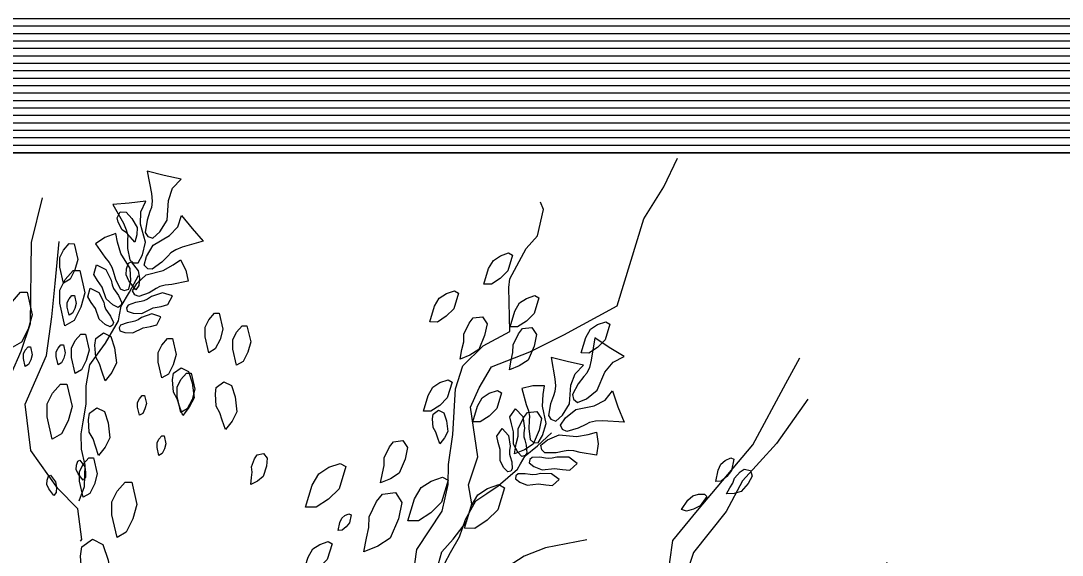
# Model space of a CAD drawing. Header units: millimetres. Extents: x 935 to 13922, y 3203 to 7816.
# Drawn here: x 2185.8 to 2325.9, y 7259.9 to 7331.7 of the extents above; entities that cross this region are included whole.
import ezdxf

# ---------------------------------------------------------------- set-up
doc = ezdxf.new("R2010")
doc.units = ezdxf.units.MM
doc.layers.get('0').update_dxf_attribs({"lineweight": 20})
doc.layers.get('Defpoints').update_dxf_attribs({"lineweight": 20})
for name, color, linetype, lineweight in [('ALBERO_rami', 33, 'Continuous', 5), ('campiture', 253, 'Continuous', 0), ('PALMA_pianta - trees palm', 74, 'Continuous', 5), ('quote', 181, 'Continuous', 0)]:
    doc.layers.add(name, color=color, linetype=linetype, lineweight=lineweight)
doc.layers.add('FIORITURA - flower', color=7, linetype='Continuous', lineweight=5, true_color=0xeb00eb)
doc.layers.add('VEGETAZIONE', color=7, linetype='Continuous', lineweight=5, true_color=0x387000)
doc.styles.get("Standard").update_dxf_attribs({"font": 'arial.ttf', "height": 12})
doc.dimstyles.new('Copia di ISO-25', dxfattribs={"dimtxt": 18, "dimasz": 4, "dimexe": 4, "dimexo": 300, "dimtad": 1, "dimdec": 0, "dimtxsty": 'Standard', "dimblk": 'OBLIQUE', "dimcen": 2.5, "dimse1": 1, "dimse2": 1, "dimadec": 0, "dimazin": 0, "dimtfac": 1, "dimtdec": 0, "dimtmove": 0, "dimatfit": 3, "dimfxl": 1, "dimfxlon": 1, "dimarcsym": 0})

# ---------------------------------------------------------------- blocks, each defined once
blk = doc.blocks.new('_Oblique')
at = {"color": 0, "linetype": 'ByBlock', "lineweight": -2}
blk.add_line((-0.5, -0.5), (0.5, 0.5), dxfattribs=at)
blk = doc.blocks.new('*D94')
at = {"layer": 'Defpoints', "color": 0, "lineweight": 15, "transparency": 16777216}
for p in [(2284.54, 7493.35), (2084.54, 7043.94), (2284.54, 7043.94)]:
    blk.add_point(p, dxfattribs=at)
at = {"layer": 'quote', "color": 0, "lineweight": -2, "transparency": 16777216}
blk.add_line((2084.54, 7493.35), (2284.54, 7493.35), dxfattribs=at)
at = {"layer": 'quote', "color": 0, "lineweight": -2, "transparency": 16777216, "xscale": 4, "yscale": 4, "zscale": 4, "rotation": 180}
blk.add_blockref('_Oblique', (2084.54, 7493.35), dxfattribs=at)
at = {"layer": 'quote', "color": 0, "lineweight": -2, "transparency": 16777216, "xscale": 4, "yscale": 4, "zscale": 4}
blk.add_blockref('_Oblique', (2284.54, 7493.35), dxfattribs=at)
at = {"layer": 'quote', "color": 0, "lineweight": 15, "transparency": 16777216, "insert": (2184.54, 7500.1), "char_height": 12, "attachment_point": 5}
blk.add_mtext('200', dxfattribs=at)
blk = doc.blocks.new('*D95')
at = {"layer": 'Defpoints', "color": 0, "lineweight": 15, "transparency": 16777216}
for p in [(2314.07, 7493.35), (2284.54, 7043.94), (2314.07, 7043.94)]:
    blk.add_point(p, dxfattribs=at)
at = {"layer": 'quote', "color": 0, "lineweight": -2, "transparency": 16777216}
blk.add_line((2284.54, 7493.35), (2314.07, 7493.35), dxfattribs=at)
at = {"layer": 'quote', "color": 0, "lineweight": -2, "transparency": 16777216, "xscale": 4, "yscale": 4, "zscale": 4, "rotation": 180}
blk.add_blockref('_Oblique', (2284.54, 7493.35), dxfattribs=at)
at = {"layer": 'quote', "color": 0, "lineweight": -2, "transparency": 16777216, "xscale": 4, "yscale": 4, "zscale": 4}
blk.add_blockref('_Oblique', (2314.07, 7493.35), dxfattribs=at)
at = {"layer": 'quote', "color": 0, "lineweight": 15, "transparency": 16777216, "insert": (2299.31, 7500.1), "char_height": 12, "attachment_point": 5}
blk.add_mtext('30', dxfattribs=at)

msp = doc.modelspace()

# ---------------------------------------------------------------- hatches: boundary and pattern name
at = {"layer": 'campiture'}
h = msp.add_hatch(dxfattribs=at)
h.set_pattern_fill('_USER', color=256, pattern_type=0)
h.set_pattern_definition([(0, (0, 0), (0, 1), [])])
h.paths.add_polyline_path([(1224.07, 5771.18), (2604.07, 5771.18), (2604.07, 7313.95), (2054.07, 7313.95), (2054.07, 7343.95), (2634.07, 7343.95), (2634.07, 5741.18), (1194.07, 5741.18), (1194.07, 7343.95), (1923.65, 7343.95), (1923.65, 7313.95), (1224.07, 7313.95), (1224.07, 6125.18), (1684.07, 6125.18), (1684.07, 6125.18), (1224.07, 6125.18)])

# ---------------------------------------------------------------- linework, layer by layer
msp.add_line((2604.07, 7313.95), (2054.07, 7313.95))
at = {"layer": 'ALBERO_rami', "linetype": 'Continuous'}
for points in [[(2261.92, 7261.94), (2256.37, 7260.87), (2253.53, 7259.77), (2251.36, 7258.38), (2247.68, 7258.04), (2242.49, 7256.03), (2241.55, 7255.66), (2241.76, 7257.92), (2242.44, 7260.35), (2243.97, 7262.03), (2245.78, 7264.36), (2246.46, 7266.8), (2246.02, 7269.34), (2247.28, 7273.09), (2246.32, 7279.77), (2247.47, 7282.39), (2249.1, 7285.19), (2254.29, 7287.21), (2258.83, 7289.51), (2266.02, 7293.38), (2269.62, 7305.1), (2272.3, 7309.39), (2274.15, 7313.23)], [(2188.7, 7307.9), (2187.22, 7301.9), (2187.11, 7291), (2185.84, 7287.25), (2183.24, 7281.36), (2182.92, 7277.98), (2181.43, 7279.02), (2178.44, 7281.12), (2174.33, 7283.33), (2168.04, 7284.14), (2164.46, 7291.98), (2164.12, 7295.65)], [(2238.35, 7255.51), (2239.06, 7260.67), (2242.5, 7265.8), (2243.29, 7269.37), (2243.32, 7272.09), (2243.93, 7276.13), (2244.27, 7282.23), (2245.25, 7285.33), (2248, 7288.02), (2251.6, 7289.96), (2251.47, 7295.88), (2251.58, 7297.01), (2253.78, 7301.12), (2255.31, 7302.8), (2256.1, 7306.36), (2255.73, 7307.31)], [(2193.87, 7261.79), (2194.02, 7261.98), (2193.5, 7266.12), (2190.8, 7268.87), (2187.19, 7273.98), (2186.41, 7280.19), (2189.3, 7286.74), (2190.01, 7291.91), (2190.44, 7296.41), (2190.97, 7302.05)], [(2193.66, 7267.2), (2194.4, 7269.13), (2194.47, 7272), (2194.01, 7274.13), (2193.95, 7276.19), (2194.22, 7277.79), (2194.62, 7280.19), (2194.62, 7282.65), (2195.1, 7285.45), (2196.16, 7286.91), (2197.23, 7288.37), (2198.97, 7291.37), (2199.1, 7292.17), (2199.31, 7293.36), (2200.44, 7295.23), (2201.64, 7297.49)], [(2243.27, 7230.61), (2239.43, 7223.7), (2238.83, 7219.66), (2239.56, 7217.77), (2238.77, 7214.21), (2244.25, 7216.88), (2247.19, 7219.1), (2249.18, 7220.96), (2253.43, 7222.61), (2255.06, 7225.42), (2257.24, 7226.8), (2263.37, 7229.18), (2265.66, 7231.7), (2267, 7233.85), (2268.55, 7238.25), (2269.34, 7241.81), (2271.47, 7247.52), (2273.5, 7261.88), (2276.83, 7265.89), (2284.26, 7274.74), (2288.68, 7282.97), (2290.59, 7286.43)], [(2291.66, 7280.87), (2287.46, 7274.9), (2282.89, 7269.87), (2280.69, 7265.76), (2276.3, 7260.26), (2275.04, 7256.51), (2274.72, 7253.13), (2274.48, 7248.15), (2274.64, 7244.95), (2272.25, 7241.31), (2270.41, 7236.25), (2269.72, 7233.82), (2269.51, 7231.56), (2272.82, 7232.85), (2277.07, 7234.49), (2280.84, 7235.96), (2283.31, 7238), (2289.55, 7241.51), (2291.55, 7243.37), (2293.65, 7246.36), (2295.27, 7249.16), (2297.66, 7252.8), (2301.18, 7256.34), (2302.34, 7258.95)], [(2239.55, 7250.47), (2240.89, 7252.04), (2241.92, 7254.71), (2242.2, 7256.88), (2242.83, 7258.84), (2243.62, 7260.26), (2244.8, 7262.38), (2245.63, 7264.7), (2247.01, 7267.18), (2248.51, 7268.2), (2250, 7269.22), (2252.64, 7271.46), (2253.04, 7272.17), (2253.63, 7273.23), (2255.32, 7274.6), (2257.21, 7276.33)]]:
    msp.add_lwpolyline(points, dxfattribs=at)
at = {"layer": 'FIORITURA - flower', "color": 232, "linetype": 'Continuous', "true_color": 0xe00070}
for points in [[(2203.4, 7308.47), (2203.48, 7307.47), (2203.4, 7306.63), (2203.2, 7306.06), (2202.8, 7304.9), (2202.55, 7303.27), (2202.9, 7302.71), (2203.57, 7302.48), (2204.52, 7303.34), (2205.5, 7304.93), (2205.67, 7307.57), (2206.24, 7309.2), (2207.41, 7310.41), (2205.1, 7310.89), (2202.83, 7311.47), (2203.4, 7308.47)], [(2199.62, 7304.5), (2200.01, 7303.63), (2200.2, 7302.85), (2200.19, 7302.27), (2200.19, 7301.11), (2200.47, 7299.56), (2200.95, 7299.17), (2201.63, 7299.17), (2202.21, 7300.23), (2202.61, 7301.97), (2201.94, 7304.39), (2201.95, 7306.03), (2202.64, 7307.48), (2200.41, 7307.2), (2198.19, 7307.02), (2199.62, 7304.5)], [(2207.55, 7301.29), (2206.66, 7300.93), (2205.99, 7300.5), (2205.59, 7300.09), (2204.78, 7299.25), (2203.5, 7298.33), (2202.89, 7298.39), (2202.4, 7298.86), (2202.72, 7300.03), (2203.64, 7301.55), (2205.81, 7302.83), (2206.94, 7304.01), (2207.46, 7305.53), (2208.86, 7303.78), (2210.33, 7302.1), (2207.55, 7301.29)], [(2197.14, 7299.94), (2197.72, 7299.24), (2198.09, 7298.59), (2198.25, 7298.06), (2198.55, 7297), (2199.21, 7295.67), (2199.75, 7295.44), (2200.37, 7295.62), (2200.62, 7296.74), (2200.52, 7298.42), (2199.28, 7300.45), (2198.85, 7301.95), (2198.61, 7303.1), (2197.14, 7302.6), (2195.86, 7301.74), (2197.14, 7299.94)], [(2206.15, 7296.28), (2205.26, 7296.19), (2204.53, 7295.98), (2204.05, 7295.71), (2203.1, 7295.16), (2201.69, 7294.66), (2201.15, 7294.87), (2200.83, 7295.43), (2201.43, 7296.41), (2202.67, 7297.55), (2204.98, 7298.14), (2206.32, 7298.92), (2207.3, 7299.58), (2208.01, 7298.2), (2208.33, 7296.69), (2206.15, 7296.28)], [(2197.99, 7296.84), (2198.12, 7296.22), (2198.31, 7295.72), (2198.53, 7295.41), (2198.98, 7294.77), (2199.42, 7293.82), (2199.3, 7293.42), (2198.94, 7293.16), (2198.21, 7293.52), (2197.33, 7294.32), (2196.77, 7295.89), (2196.13, 7296.79), (2195.64, 7297.61), (2195.99, 7298.9), (2197.25, 7298.26), (2197.99, 7296.84)], [(2196.98, 7293.91), (2197.09, 7293.34), (2197.27, 7292.89), (2197.47, 7292.61), (2197.88, 7292.03), (2198.28, 7291.16), (2198.17, 7290.8), (2197.84, 7290.57), (2197.18, 7290.89), (2196.38, 7291.62), (2195.86, 7293.05), (2195.29, 7293.86), (2194.84, 7294.61), (2195.16, 7295.78), (2196.31, 7295.2), (2196.98, 7293.91)], [(2203.39, 7294.65), (2202.86, 7294.29), (2202.38, 7294.07), (2202, 7294), (2201.24, 7293.86), (2200.26, 7293.48), (2200.06, 7293.12), (2200.15, 7292.67), (2200.92, 7292.42), (2202.11, 7292.38), (2203.61, 7293.12), (2204.69, 7293.32), (2205.61, 7293.57), (2206.25, 7294.74), (2204.9, 7295.16), (2203.39, 7294.65)], [(2202.07, 7291.85), (2201.6, 7291.52), (2201.16, 7291.32), (2200.81, 7291.25), (2200.12, 7291.12), (2199.23, 7290.78), (2199.05, 7290.45), (2199.13, 7290.04), (2199.83, 7289.82), (2200.91, 7289.78), (2202.27, 7290.45), (2203.25, 7290.63), (2204.1, 7290.86), (2204.68, 7291.93), (2203.45, 7292.3), (2202.07, 7291.85)], [(2262.54, 7286.09), (2262.29, 7285.12), (2261.93, 7284.36), (2261.55, 7283.88), (2260.79, 7282.93), (2260, 7281.47), (2260.15, 7280.84), (2260.7, 7280.39), (2261.88, 7280.88), (2263.34, 7282.05), (2264.38, 7284.48), (2265.47, 7285.83), (2266.98, 7286.58), (2264.96, 7287.8), (2263.01, 7289.11), (2262.54, 7286.09)], [(2257.66, 7283.61), (2257.73, 7282.66), (2257.65, 7281.87), (2257.45, 7281.32), (2257.05, 7280.23), (2256.8, 7278.68), (2257.12, 7278.15), (2257.76, 7277.92), (2258.67, 7278.72), (2259.62, 7280.23), (2259.81, 7282.73), (2260.37, 7284.28), (2261.5, 7285.42), (2259.31, 7285.9), (2257.15, 7286.47), (2257.66, 7283.61)], [(2253.79, 7280.15), (2254.1, 7279.3), (2254.24, 7278.56), (2254.2, 7278.01), (2254.13, 7276.91), (2254.31, 7275.43), (2254.75, 7275.04), (2255.39, 7274.99), (2256, 7275.96), (2256.47, 7277.59), (2255.98, 7279.91), (2256.08, 7281.47), (2256.23, 7282.64), (2254.68, 7282.66), (2253.19, 7282.28), (2253.79, 7280.15)], [(2264.05, 7277.94), (2263.1, 7277.89), (2262.32, 7277.72), (2261.8, 7277.46), (2260.76, 7276.94), (2259.25, 7276.5), (2258.69, 7276.76), (2258.38, 7277.37), (2259.07, 7278.36), (2260.46, 7279.49), (2262.92, 7279.97), (2264.39, 7280.7), (2265.39, 7281.96), (2266.12, 7279.84), (2266.95, 7277.77), (2264.05, 7277.94)], [(2253.56, 7276.94), (2253.46, 7276.32), (2253.48, 7275.78), (2253.59, 7275.41), (2253.79, 7274.67), (2253.89, 7273.62), (2253.65, 7273.29), (2253.21, 7273.16), (2252.65, 7273.74), (2252.09, 7274.79), (2252.08, 7276.46), (2251.79, 7277.52), (2251.6, 7278.46), (2252.36, 7279.55), (2253.34, 7278.53), (2253.56, 7276.94)], [(2251.62, 7274.52), (2251.54, 7273.95), (2251.55, 7273.47), (2251.65, 7273.13), (2251.84, 7272.45), (2251.92, 7271.5), (2251.7, 7271.2), (2251.31, 7271.08), (2250.8, 7271.61), (2250.28, 7272.56), (2250.28, 7274.09), (2250.01, 7275.04), (2249.84, 7275.9), (2250.54, 7276.9), (2251.42, 7275.96), (2251.62, 7274.52)], [(2261.06, 7273.69), (2260.18, 7273.9), (2259.43, 7273.94), (2258.89, 7273.85), (2257.81, 7273.65), (2256.31, 7273.65), (2255.87, 7274.04), (2255.75, 7274.67), (2256.65, 7275.39), (2258.2, 7276.05), (2260.57, 7275.83), (2262.1, 7276.11), (2263.25, 7276.4), (2263.45, 7274.87), (2263.25, 7273.34), (2261.06, 7273.69)], [(2257.91, 7273.08), (2257.29, 7272.91), (2256.76, 7272.87), (2256.38, 7272.93), (2255.62, 7273.05), (2254.57, 7273.02), (2254.26, 7272.74), (2254.19, 7272.29), (2254.83, 7271.8), (2255.94, 7271.37), (2257.6, 7271.56), (2258.68, 7271.39), (2259.64, 7271.31), (2260.64, 7272.2), (2259.51, 7273.05), (2257.91, 7273.08)], [(2255.73, 7270.87), (2255.17, 7270.72), (2254.69, 7270.68), (2254.34, 7270.73), (2253.65, 7270.84), (2252.69, 7270.82), (2252.41, 7270.56), (2252.35, 7270.16), (2252.93, 7269.71), (2253.94, 7269.31), (2255.45, 7269.49), (2256.44, 7269.33), (2257.31, 7269.27), (2258.21, 7270.07), (2257.18, 7270.84), (2255.73, 7270.87)]]:
    msp.add_lwpolyline(points, dxfattribs=at)
at = {"layer": 'PALMA_pianta - trees palm', "color": 95}
for points in [[(2200.06, 7303.2), (2199.48, 7303.62), (2198.94, 7304.64), (2198.77, 7305.24), (2199.2, 7306.01), (2199.99, 7305.97), (2200.74, 7305.14), (2201.48, 7303.92), (2201.43, 7302.93), (2201.18, 7301.96), (2200.54, 7302.65)], [(2191.58, 7296.46), (2191.08, 7298.61), (2191.08, 7299.87), (2191.59, 7300.88), (2192.35, 7301.76), (2192.99, 7301.75), (2193.48, 7299.61), (2193.1, 7298.22), (2192.46, 7296.96)], [(2248.09, 7296.31), (2248.74, 7298.42), (2249.37, 7299.51), (2250.32, 7300.13), (2251.42, 7300.51), (2251.96, 7300.19), (2251.32, 7298.08), (2250.29, 7297.07), (2249.11, 7296.3)], [(2191.77, 7290.73), (2191.08, 7293.74), (2191.09, 7295.51), (2191.8, 7296.92), (2192.86, 7298.15), (2193.75, 7298.15), (2194.44, 7295.14), (2193.91, 7293.2), (2193.01, 7291.43)], [(2201.3, 7295.54), (2200.37, 7296.77), (2200.01, 7297.58), (2200.05, 7298.37), (2200.29, 7299.15), (2200.69, 7299.32), (2201.62, 7298.09), (2201.77, 7297.1), (2201.72, 7296.11)], [(2184.69, 7287.81), (2184, 7290.82), (2184, 7292.58), (2184.72, 7293.99), (2185.78, 7295.23), (2186.67, 7295.22), (2187.36, 7292.21), (2186.82, 7290.27), (2185.93, 7288.51)], [(2240.82, 7291.23), (2241.47, 7293.34), (2242.1, 7294.43), (2243.05, 7295.05), (2244.14, 7295.43), (2244.69, 7295.11), (2244.05, 7293), (2243.02, 7292), (2241.84, 7291.22)], [(2192.32, 7292.14), (2192.08, 7293.21), (2192.08, 7293.84), (2192.33, 7294.35), (2192.71, 7294.79), (2193.03, 7294.78), (2193.28, 7293.71), (2193.08, 7293.02), (2192.77, 7292.39)], [(2251.62, 7290.58), (2252.26, 7292.69), (2252.9, 7293.78), (2253.84, 7294.4), (2254.94, 7294.78), (2255.49, 7294.46), (2254.85, 7292.35), (2253.82, 7291.34), (2252.64, 7290.57)], [(2211.1, 7287.1), (2210.6, 7289.24), (2210.6, 7290.51), (2211.11, 7291.51), (2211.87, 7292.39), (2212.5, 7292.39), (2213, 7290.24), (2212.62, 7288.86), (2211.98, 7287.6)], [(2245.38, 7288.57), (2245.38, 7289.59), (2246.1, 7291.07), (2246.65, 7291.77), (2247.91, 7291.92), (2248.53, 7290.97), (2248.2, 7289.41), (2247.4, 7287.54), (2246.22, 7286.76), (2244.89, 7286.23), (2245.14, 7287.55)], [(2261.17, 7287.06), (2261.81, 7289.16), (2262.45, 7290.26), (2263.39, 7290.87), (2264.49, 7291.26), (2265.04, 7290.94), (2264.4, 7288.83), (2263.37, 7287.82), (2262.19, 7287.05)], [(2193.12, 7284.3), (2192.63, 7286.45), (2192.63, 7287.71), (2193.14, 7288.72), (2193.9, 7289.6), (2194.53, 7289.59), (2195.03, 7287.45), (2194.64, 7286.06), (2194.01, 7284.8)], [(2196.42, 7285.6), (2195.92, 7286.49), (2195.8, 7288.13), (2195.93, 7289.01), (2196.94, 7289.76), (2197.95, 7289.26), (2198.45, 7287.74), (2198.69, 7285.72), (2198.06, 7284.46), (2197.17, 7283.33), (2196.73, 7284.6)], [(2214.83, 7285.43), (2214.33, 7287.58), (2214.34, 7288.84), (2214.85, 7289.85), (2215.61, 7290.73), (2216.24, 7290.72), (2216.74, 7288.58), (2216.35, 7287.19), (2215.71, 7285.93)], [(2252.01, 7287.14), (2252.02, 7288.15), (2252.74, 7289.64), (2253.29, 7290.34), (2254.54, 7290.48), (2255.16, 7289.54), (2254.84, 7287.97), (2254.04, 7286.1), (2252.86, 7285.33), (2251.52, 7284.79), (2251.78, 7286.11)], [(2204.8, 7283.71), (2204.3, 7285.85), (2204.3, 7287.12), (2204.81, 7288.12), (2205.57, 7289), (2206.21, 7289), (2206.7, 7286.85), (2206.32, 7285.47), (2205.68, 7284.21)], [(2186.43, 7285.24), (2186.18, 7286.32), (2186.18, 7286.95), (2186.43, 7287.45), (2186.81, 7287.89), (2187.13, 7287.89), (2187.38, 7286.82), (2187.19, 7286.13), (2186.87, 7285.5)], [(2190.84, 7285.49), (2190.6, 7286.57), (2190.6, 7287.2), (2190.85, 7287.7), (2191.23, 7288.14), (2191.55, 7288.14), (2191.8, 7287.07), (2191.61, 7286.37), (2191.29, 7285.74)], [(2206.86, 7280.92), (2206.35, 7281.8), (2206.23, 7283.45), (2206.36, 7284.33), (2207.38, 7285.08), (2208.39, 7284.57), (2208.88, 7283.06), (2209.13, 7281.03), (2208.49, 7279.77), (2207.61, 7278.64), (2207.17, 7279.92)], [(2207.34, 7279.06), (2206.84, 7281.21), (2206.84, 7282.47), (2207.35, 7283.48), (2208.11, 7284.36), (2208.75, 7284.36), (2209.24, 7282.21), (2208.86, 7280.82), (2208.22, 7279.56)], [(2190.06, 7275.48), (2189.37, 7278.48), (2189.38, 7280.25), (2190.09, 7281.66), (2191.15, 7282.89), (2192.04, 7282.89), (2192.73, 7279.88), (2192.19, 7277.94), (2191.3, 7276.18)], [(2212.61, 7279.03), (2212.11, 7279.92), (2211.99, 7281.56), (2212.12, 7282.44), (2213.13, 7283.2), (2214.14, 7282.69), (2214.64, 7281.17), (2214.88, 7279.15), (2214.25, 7277.89), (2213.36, 7276.76), (2212.92, 7278.03)], [(2239.96, 7279.26), (2240.6, 7281.37), (2241.24, 7282.46), (2242.18, 7283.08), (2243.28, 7283.46), (2243.83, 7283.14), (2243.18, 7281.03), (2242.16, 7280.02), (2240.98, 7279.25)], [(2201.77, 7278.69), (2201.53, 7279.76), (2201.53, 7280.39), (2201.78, 7280.9), (2202.16, 7281.34), (2202.48, 7281.34), (2202.73, 7280.26), (2202.53, 7279.57), (2202.22, 7278.94)], [(2246.6, 7277.82), (2247.24, 7279.93), (2247.87, 7281.02), (2248.82, 7281.64), (2249.92, 7282.02), (2250.46, 7281.7), (2249.82, 7279.59), (2248.79, 7278.59), (2247.61, 7277.81)], [(2195.55, 7275.54), (2195.04, 7276.43), (2194.92, 7278.07), (2195.05, 7278.96), (2196.07, 7279.71), (2197.08, 7279.2), (2197.58, 7277.68), (2197.82, 7275.66), (2197.18, 7274.4), (2196.3, 7273.27), (2195.86, 7274.54)], [(2241.64, 7276.44), (2241.29, 7277.06), (2241.21, 7278.21), (2241.3, 7278.83), (2242.01, 7279.36), (2242.71, 7279), (2243.06, 7277.94), (2243.23, 7276.52), (2242.79, 7275.64), (2242.17, 7274.85), (2241.86, 7275.74)], [(2252.69, 7275.87), (2252.7, 7276.89), (2253.42, 7278.37), (2253.97, 7279.07), (2255.23, 7279.22), (2255.84, 7278.27), (2255.52, 7276.71), (2254.72, 7274.83), (2253.54, 7274.06), (2252.2, 7273.52), (2252.46, 7274.85)], [(2204.39, 7273.29), (2204.15, 7274.36), (2204.15, 7274.99), (2204.4, 7275.5), (2204.78, 7275.94), (2205.1, 7275.94), (2205.35, 7274.86), (2205.16, 7274.17), (2204.84, 7273.54)], [(2234.68, 7271.94), (2234.69, 7272.96), (2235.41, 7274.44), (2235.96, 7275.14), (2237.22, 7275.29), (2237.84, 7274.34), (2237.51, 7272.78), (2236.71, 7270.91), (2235.53, 7270.13), (2234.2, 7269.6), (2234.45, 7270.92)], [(2194.21, 7267.69), (2193.72, 7269.83), (2193.72, 7271.1), (2194.23, 7272.1), (2194.99, 7272.98), (2195.62, 7272.98), (2196.12, 7270.83), (2195.73, 7269.45), (2195.1, 7268.19)], [(2216.94, 7271.05), (2216.87, 7271.76), (2217.26, 7272.84), (2217.6, 7273.37), (2218.46, 7273.56), (2218.96, 7272.95), (2218.85, 7271.84), (2218.43, 7270.47), (2217.66, 7269.85), (2216.77, 7269.38), (2216.85, 7270.32)], [(2279.29, 7269.79), (2279.58, 7271.31), (2279.94, 7272.11), (2280.56, 7272.61), (2281.29, 7272.96), (2281.7, 7272.78), (2281.4, 7271.26), (2280.76, 7270.48), (2280, 7269.86)], [(2194.21, 7269.95), (2193.54, 7270.83), (2193.29, 7271.41), (2193.32, 7271.97), (2193.49, 7272.53), (2193.77, 7272.66), (2194.44, 7271.78), (2194.54, 7271.06), (2194.51, 7270.36)], [(2224.12, 7266.35), (2225.02, 7269.3), (2225.91, 7270.83), (2227.23, 7271.7), (2228.77, 7272.23), (2229.53, 7271.79), (2228.63, 7268.83), (2227.2, 7267.42), (2225.54, 7266.34)], [(2281.56, 7269.58), (2281.78, 7270.25), (2282.58, 7271.09), (2283.1, 7271.43), (2283.97, 7271.26), (2284.17, 7270.49), (2283.62, 7269.52), (2282.68, 7268.45), (2281.73, 7268.19), (2280.72, 7268.12), (2281.18, 7268.95)], [(2190.27, 7267.93), (2189.61, 7268.81), (2189.35, 7269.38), (2189.38, 7269.95), (2189.55, 7270.5), (2189.84, 7270.63), (2190.5, 7269.75), (2190.61, 7269.04), (2190.57, 7268.33)], [(2237.88, 7264.51), (2238.78, 7267.47), (2239.67, 7268.99), (2241, 7269.86), (2242.54, 7270.39), (2243.3, 7269.95), (2242.4, 7267), (2240.96, 7265.58), (2239.31, 7264.5)], [(2198.78, 7262.29), (2198.08, 7265.3), (2198.09, 7267.07), (2198.8, 7268.48), (2199.87, 7269.71), (2200.75, 7269.71), (2201.45, 7266.7), (2200.91, 7264.76), (2200.02, 7263)], [(2245.48, 7263.51), (2246.38, 7266.46), (2247.27, 7267.99), (2248.59, 7268.85), (2250.13, 7269.39), (2250.89, 7268.94), (2249.99, 7265.99), (2248.56, 7264.58), (2246.9, 7263.49)], [(2232.65, 7263.62), (2232.67, 7265.04), (2233.67, 7267.12), (2234.45, 7268.1), (2236.2, 7268.3), (2237.07, 7266.98), (2236.61, 7264.79), (2235.49, 7262.17), (2233.84, 7261.09), (2231.97, 7260.33), (2232.33, 7262.19)], [(2274.65, 7266.03), (2275.54, 7267.29), (2276.2, 7267.88), (2276.96, 7268.09), (2277.77, 7268.11), (2278.07, 7267.78), (2277.18, 7266.51), (2276.28, 7266.06), (2275.33, 7265.8)], [(2228.51, 7263.19), (2228.72, 7264.28), (2228.98, 7264.85), (2229.42, 7265.21), (2229.95, 7265.46), (2230.24, 7265.33), (2230.03, 7264.24), (2229.57, 7263.69), (2229.02, 7263.24)], [(2194.74, 7256.23), (2194.03, 7257.47), (2193.87, 7259.77), (2194.05, 7261), (2195.47, 7262.06), (2196.88, 7261.34), (2197.58, 7259.22), (2197.92, 7256.39), (2197.03, 7254.63), (2195.79, 7253.04), (2195.17, 7254.82)], [(2223.82, 7257.53), (2224.46, 7259.64), (2225.09, 7260.73), (2226.04, 7261.35), (2227.14, 7261.73), (2227.68, 7261.41), (2227.04, 7259.3), (2226.01, 7258.29), (2224.83, 7257.52)]]:
    msp.add_lwpolyline(points, close=True, dxfattribs=at)
at = {"layer": 'VEGETAZIONE'}
msp.add_line((2054.07, 7313.95), (2604.07, 7313.95), dxfattribs=at)

# ---------------------------------------------------------------- dimensions: what is measured, and where the dimension line sits
at = {"layer": 'quote', "lineweight": 15}
for base, p1, p2, picture, middle in [((2284.54, 7493.35), (2084.54, 7043.94), (2284.54, 7043.94), '*D94', (2184.54, 7500.1)), ((2314.07, 7493.35), (2284.54, 7043.94), (2314.07, 7043.94), '*D95', (2299.31, 7500.1))]:
    dim = msp.add_linear_dim(base=base, p1=p1, p2=p2, dimstyle='Copia di ISO-25', dxfattribs=at)
    dim.commit()
    dim.dimension.update_dxf_attribs({"geometry": picture, "text_midpoint": middle})

doc.saveas('drawing.dxf')
